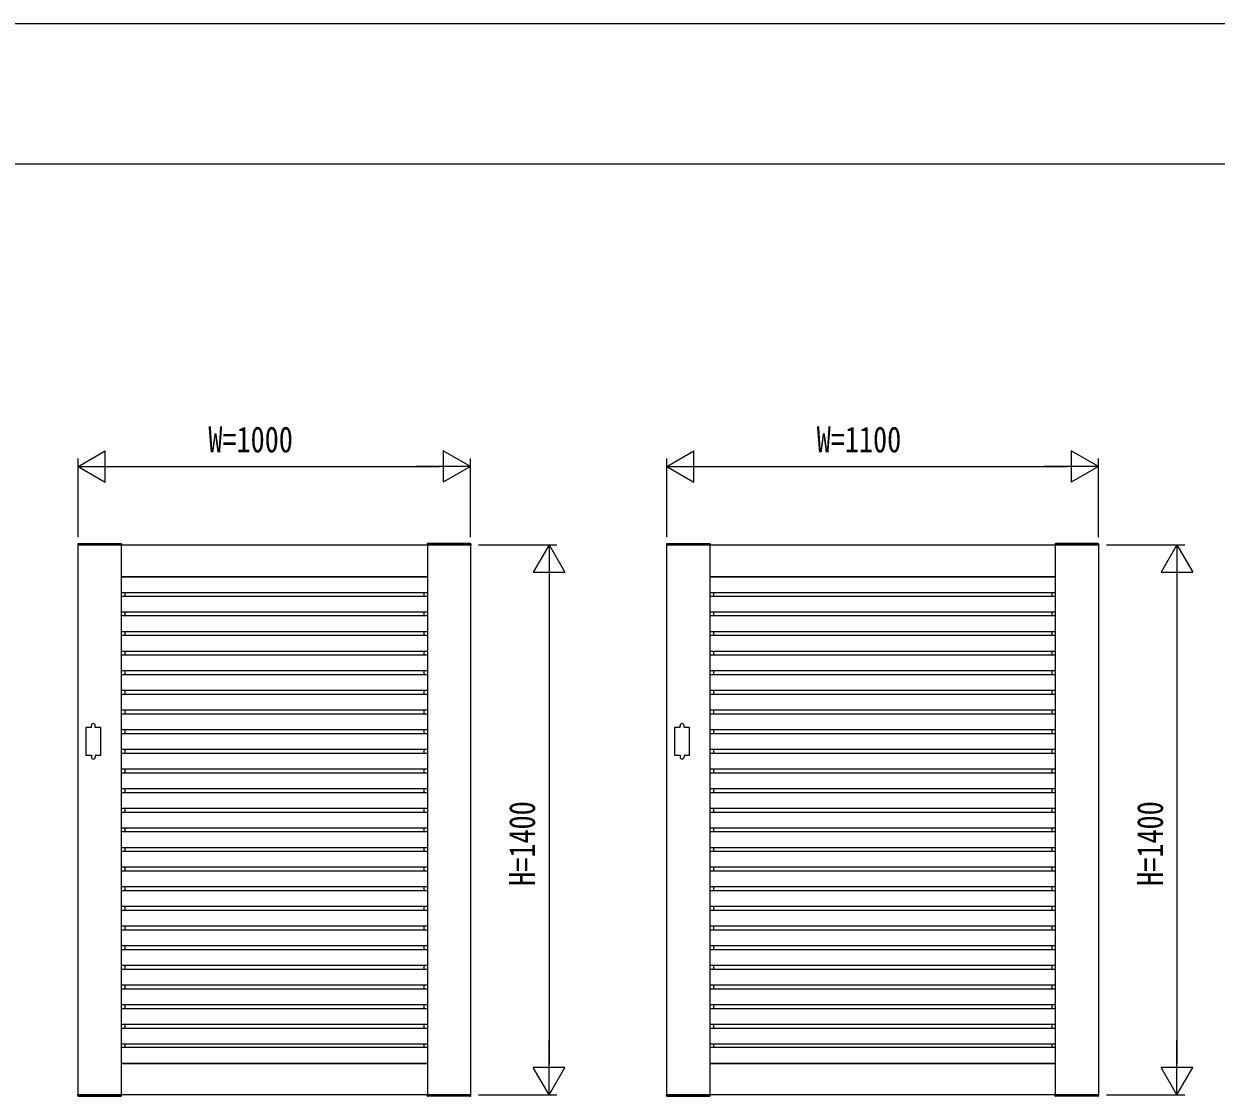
# Model space of a CAD drawing. Units: millimetres on the paper. Extents: x -297 to 297, y -210 to 210.
# Drawn here: x -1.9 to 150, y 73.5 to 210 of the extents above; entities that cross this region are included whole.
import ezdxf
from ezdxf.enums import TextEntityAlignment as Align

# ---------------------------------------------------------------- set-up
doc = ezdxf.new("R2010")
doc.units = ezdxf.units.MM
for name, color, linetype in [('0-2_YKK_A1', 4, 'Continuous'), ('0-3_YKK_D', 6, 'Continuous'), ('0-4_YKK_ZWAK', 7, 'Continuous')]:
    doc.layers.add(name, color=color, linetype=linetype)
doc.styles.add('ＭＳ ゴシック', font='')
doc.styles.get('ＭＳ ゴシック').set_extended_font_data('MS Gothic')

msp = doc.modelspace()

# ---------------------------------------------------------------- linework, layer by layer
at = {"layer": '0-2_YKK_A1'}
for p, q in [((4.983, 143.778), (4.976, 143.65)), ((4.976, 143.65), (10.526, 143.65)), ((5.033, 143.825), (10.47, 143.825)), ((10.501, 143.65), (10.501, 73.65)), ((10.52, 143.778), (10.526, 143.65)), ((49.483, 143.778), (49.476, 143.65)), ((55.026, 143.65), (49.476, 143.65)), ((49.501, 143.65), (49.501, 73.65)), ((54.97, 143.825), (49.533, 143.825)), ((55.02, 143.778), (55.026, 143.65)), ((79.983, 143.778), (79.976, 143.65)), ((79.976, 143.65), (85.526, 143.65)), ((80.033, 143.825), (85.47, 143.825)), ((85.501, 143.65), (85.501, 73.65)), ((85.52, 143.778), (85.526, 143.65)), ((129.483, 143.778), (129.476, 143.65)), ((135.026, 143.65), (129.476, 143.65)), ((129.501, 143.65), (129.501, 73.65)), ((134.97, 143.825), (129.533, 143.825)), ((135.02, 143.778), (135.026, 143.65)), ((10.501, 139.65), (49.501, 139.65)), ((10.501, 139.61), (49.501, 139.61)), ((10.941, 139.65), (10.941, 139.61)), ((49.061, 139.65), (49.061, 139.61)), ((85.501, 139.65), (129.501, 139.65)), ((85.501, 139.61), (129.501, 139.61)), ((85.941, 139.65), (85.941, 139.61)), ((129.061, 139.65), (129.061, 139.61)), ((10.501, 137.61), (49.501, 137.61)), ((10.501, 137.15), (49.501, 137.15)), ((10.941, 137.61), (10.941, 137.15)), ((49.061, 137.61), (49.061, 137.15)), ((85.501, 137.61), (129.501, 137.61)), ((85.501, 137.15), (129.501, 137.15)), ((85.941, 137.61), (85.941, 137.15)), ((129.061, 137.61), (129.061, 137.15)), ((10.501, 135.15), (49.501, 135.15)), ((10.501, 134.65), (49.501, 134.65)), ((10.941, 135.15), (10.941, 134.65)), ((49.061, 135.15), (49.061, 134.65)), ((85.501, 135.15), (129.501, 135.15)), ((85.501, 134.65), (129.501, 134.65)), ((85.941, 135.15), (85.941, 134.65)), ((129.061, 135.15), (129.061, 134.65)), ((10.501, 132.65), (49.501, 132.65)), ((10.501, 132.15), (49.501, 132.15)), ((10.941, 132.65), (10.941, 132.15)), ((49.061, 132.65), (49.061, 132.15)), ((85.501, 132.65), (129.501, 132.65)), ((85.501, 132.15), (129.501, 132.15)), ((85.941, 132.65), (85.941, 132.15)), ((129.061, 132.65), (129.061, 132.15)), ((10.501, 130.15), (49.501, 130.15)), ((10.501, 129.65), (49.501, 129.65)), ((10.941, 130.15), (10.941, 129.69)), ((49.061, 130.15), (49.061, 129.69)), ((85.501, 130.15), (129.501, 130.15)), ((85.501, 129.65), (129.501, 129.65)), ((85.941, 130.15), (85.941, 129.69)), ((129.061, 130.15), (129.061, 129.69)), ((10.501, 127.65), (49.501, 127.65)), ((10.941, 127.65), (10.941, 127.15)), ((49.061, 127.65), (49.061, 127.15)), ((85.501, 127.65), (129.501, 127.65)), ((85.941, 127.65), (85.941, 127.15)), ((129.061, 127.65), (129.061, 127.15)), ((10.501, 127.15), (49.501, 127.15)), ((85.501, 127.15), (129.501, 127.15)), ((10.501, 125.15), (49.501, 125.15)), ((10.501, 124.65), (49.501, 124.65)), ((10.941, 125.15), (10.941, 124.65)), ((49.061, 125.15), (49.061, 124.65)), ((85.501, 125.15), (129.501, 125.15)), ((85.501, 124.65), (129.501, 124.65)), ((85.941, 125.15), (85.941, 124.65)), ((129.061, 125.15), (129.061, 124.65)), ((10.501, 122.65), (49.501, 122.65)), ((10.501, 122.15), (49.501, 122.15)), ((10.941, 122.61), (10.941, 122.15)), ((49.061, 122.61), (49.061, 122.15)), ((85.501, 122.65), (129.501, 122.65)), ((85.501, 122.15), (129.501, 122.15)), ((85.941, 122.61), (85.941, 122.15)), ((129.061, 122.61), (129.061, 122.15)), ((6.701, 120.4), (6.701, 120.65)), ((7.201, 120.4), (7.201, 120.65)), ((10.501, 120.15), (49.501, 120.15)), ((10.941, 120.15), (10.941, 119.65)), ((49.061, 120.15), (49.061, 119.65)), ((81.701, 120.4), (81.701, 120.65)), ((82.201, 120.4), (82.201, 120.65)), ((85.501, 120.15), (129.501, 120.15)), ((85.941, 120.15), (85.941, 119.65)), ((129.061, 120.15), (129.061, 119.65)), ((10.501, 119.65), (49.501, 119.65)), ((85.501, 119.65), (129.501, 119.65)), ((10.501, 117.65), (49.501, 117.65)), ((10.501, 117.15), (49.501, 117.15)), ((10.941, 117.65), (10.941, 117.15)), ((49.061, 117.65), (49.061, 117.15)), ((85.501, 117.65), (129.501, 117.65)), ((85.501, 117.15), (129.501, 117.15)), ((85.941, 117.65), (85.941, 117.15)), ((129.061, 117.65), (129.061, 117.15)), ((6.701, 116.9), (6.701, 116.65)), ((7.201, 116.9), (7.201, 116.65)), ((81.701, 116.9), (81.701, 116.65)), ((82.201, 116.9), (82.201, 116.65)), ((10.501, 115.15), (49.501, 115.15)), ((10.501, 114.65), (49.501, 114.65)), ((10.941, 115.15), (10.941, 114.65)), ((49.061, 115.15), (49.061, 114.65)), ((85.501, 115.15), (129.501, 115.15)), ((85.501, 114.65), (129.501, 114.65)), ((85.941, 115.15), (85.941, 114.65)), ((129.061, 115.15), (129.061, 114.65)), ((10.501, 112.65), (49.501, 112.65)), ((10.941, 112.65), (10.941, 112.15)), ((49.061, 112.65), (49.061, 112.15)), ((85.501, 112.65), (129.501, 112.65)), ((85.941, 112.65), (85.941, 112.15)), ((129.061, 112.65), (129.061, 112.15)), ((10.501, 112.15), (49.501, 112.15)), ((85.501, 112.15), (129.501, 112.15)), ((10.501, 110.15), (49.501, 110.15)), ((10.501, 109.65), (49.501, 109.65)), ((10.941, 110.15), (10.941, 109.65)), ((49.061, 110.15), (49.061, 109.65)), ((85.501, 110.15), (129.501, 110.15)), ((85.501, 109.65), (129.501, 109.65)), ((85.941, 110.15), (85.941, 109.65)), ((129.061, 110.15), (129.061, 109.65)), ((10.501, 107.65), (49.501, 107.65)), ((10.501, 107.15), (49.501, 107.15)), ((10.941, 107.65), (10.941, 107.15)), ((49.061, 107.65), (49.061, 107.15)), ((85.501, 107.65), (129.501, 107.65)), ((85.501, 107.15), (129.501, 107.15)), ((85.941, 107.65), (85.941, 107.15)), ((129.061, 107.65), (129.061, 107.15)), ((10.501, 105.15), (49.501, 105.15)), ((10.941, 105.15), (10.941, 104.65)), ((49.061, 105.15), (49.061, 104.65)), ((85.501, 105.15), (129.501, 105.15)), ((85.941, 105.15), (85.941, 104.65)), ((129.061, 105.15), (129.061, 104.65)), ((10.501, 104.65), (49.501, 104.65)), ((85.501, 104.65), (129.501, 104.65)), ((10.501, 102.65), (49.501, 102.65)), ((10.501, 102.15), (49.501, 102.15)), ((10.941, 102.65), (10.941, 102.15)), ((49.061, 102.65), (49.061, 102.15)), ((85.501, 102.65), (129.501, 102.65)), ((85.501, 102.15), (129.501, 102.15)), ((85.941, 102.65), (85.941, 102.15)), ((129.061, 102.65), (129.061, 102.15)), ((10.501, 100.15), (49.501, 100.15)), ((10.501, 99.65), (49.501, 99.65)), ((10.941, 100.15), (10.941, 99.65)), ((49.061, 100.15), (49.061, 99.65)), ((85.501, 100.15), (129.501, 100.15)), ((85.501, 99.65), (129.501, 99.65)), ((85.941, 100.15), (85.941, 99.65)), ((129.061, 100.15), (129.061, 99.65)), ((10.501, 97.65), (49.501, 97.65)), ((10.941, 97.65), (10.941, 97.15)), ((49.061, 97.65), (49.061, 97.15)), ((85.501, 97.65), (129.501, 97.65)), ((85.941, 97.65), (85.941, 97.15)), ((129.061, 97.65), (129.061, 97.15)), ((10.501, 97.15), (49.501, 97.15)), ((85.501, 97.15), (129.501, 97.15)), ((10.501, 95.15), (49.501, 95.15)), ((10.501, 94.65), (49.501, 94.65)), ((10.941, 95.15), (10.941, 94.65)), ((49.061, 95.15), (49.061, 94.65)), ((85.501, 95.15), (129.501, 95.15)), ((85.501, 94.65), (129.501, 94.65)), ((85.941, 95.15), (85.941, 94.65)), ((129.061, 95.15), (129.061, 94.65)), ((10.501, 92.65), (49.501, 92.65)), ((10.501, 92.15), (49.501, 92.15)), ((10.941, 92.65), (10.941, 92.15)), ((49.061, 92.65), (49.061, 92.15)), ((85.501, 92.65), (129.501, 92.65)), ((85.501, 92.15), (129.501, 92.15)), ((85.941, 92.65), (85.941, 92.15)), ((129.061, 92.65), (129.061, 92.15)), ((10.501, 90.15), (49.501, 90.15)), ((10.501, 89.65), (49.501, 89.65)), ((10.941, 90.15), (10.941, 89.65)), ((49.061, 90.15), (49.061, 89.65)), ((85.501, 90.15), (129.501, 90.15)), ((85.501, 89.65), (129.501, 89.65)), ((85.941, 90.15), (85.941, 89.65)), ((129.061, 90.15), (129.061, 89.65)), ((10.501, 87.65), (49.501, 87.65)), ((10.501, 87.15), (49.501, 87.15)), ((10.941, 87.65), (10.941, 87.15)), ((49.061, 87.65), (49.061, 87.15)), ((85.501, 87.65), (129.501, 87.65)), ((85.501, 87.15), (129.501, 87.15)), ((85.941, 87.65), (85.941, 87.15)), ((129.061, 87.65), (129.061, 87.15)), ((10.501, 85.15), (49.501, 85.15)), ((10.941, 85.15), (10.941, 84.65)), ((49.061, 85.15), (49.061, 84.65)), ((85.501, 85.15), (129.501, 85.15)), ((85.941, 85.15), (85.941, 84.65)), ((129.061, 85.15), (129.061, 84.65)), ((10.501, 84.65), (49.501, 84.65)), ((85.501, 84.65), (129.501, 84.65)), ((10.501, 82.65), (49.501, 82.65)), ((10.501, 82.15), (49.501, 82.15)), ((10.941, 82.65), (10.941, 82.15)), ((49.061, 82.65), (49.061, 82.15)), ((85.501, 82.65), (129.501, 82.65)), ((85.501, 82.15), (129.501, 82.15)), ((85.941, 82.65), (85.941, 82.15)), ((129.061, 82.65), (129.061, 82.15)), ((10.501, 80.15), (49.501, 80.15)), ((10.501, 79.69), (49.501, 79.69)), ((10.941, 80.15), (10.941, 79.69)), ((49.061, 80.15), (49.061, 79.69)), ((85.501, 80.15), (129.501, 80.15)), ((85.501, 79.69), (129.501, 79.69)), ((85.941, 80.15), (85.941, 79.69)), ((129.061, 80.15), (129.061, 79.69)), ((10.501, 77.69), (49.501, 77.69)), ((10.501, 77.65), (49.501, 77.65)), ((10.941, 77.69), (10.941, 77.65)), ((49.061, 77.69), (49.061, 77.65)), ((85.501, 77.69), (129.501, 77.69)), ((85.501, 77.65), (129.501, 77.65)), ((85.941, 77.69), (85.941, 77.65)), ((129.061, 77.69), (129.061, 77.65)), ((4.976, 73.65), (10.526, 73.65)), ((4.983, 73.522), (4.976, 73.65)), ((5.033, 73.475), (10.47, 73.475)), ((10.52, 73.522), (10.526, 73.65)), ((55.026, 73.65), (49.476, 73.65)), ((49.483, 73.522), (49.476, 73.65)), ((54.97, 73.475), (49.533, 73.475)), ((55.02, 73.522), (55.026, 73.65)), ((79.976, 73.65), (85.526, 73.65)), ((79.983, 73.522), (79.976, 73.65)), ((80.033, 73.475), (85.47, 73.475)), ((85.52, 73.522), (85.526, 73.65)), ((135.026, 73.65), (129.476, 73.65)), ((129.483, 73.522), (129.476, 73.65)), ((134.97, 73.475), (129.533, 73.475)), ((135.02, 73.522), (135.026, 73.65))]:
    msp.add_line(p, q, dxfattribs=at)
for points in [[(5.001, 143.65), (55.001, 143.65), (55.001, 73.65), (5.001, 73.65)], [(80.001, 143.65), (135.001, 143.65), (135.001, 73.65), (80.001, 73.65)]]:
    msp.add_lwpolyline(points, close=True, dxfattribs=at)
for points in [[(6.701, 120.4), (6.001, 120.4), (6.001, 116.9), (6.701, 116.9)], [(7.201, 116.9), (7.901, 116.9), (7.901, 120.4), (7.201, 120.4)], [(81.701, 120.4), (81.001, 120.4), (81.001, 116.9), (81.701, 116.9)], [(82.201, 116.9), (82.901, 116.9), (82.901, 120.4), (82.201, 120.4)]]:
    msp.add_lwpolyline(points, dxfattribs=at)
for centre, radius, start, end in [((5.033, 143.775), 0.05, 90, 177), ((10.47, 143.775), 0.05, 3, 90), ((49.533, 143.775), 0.05, 90, 177), ((54.97, 143.775), 0.05, 3, 90), ((80.033, 143.775), 0.05, 90, 177), ((85.47, 143.775), 0.05, 3, 90), ((129.533, 143.775), 0.05, 90, 177), ((134.97, 143.775), 0.05, 3, 90), ((6.951, 120.65), 0.25, 0, 180), ((81.951, 120.65), 0.25, 0, 180), ((6.951, 116.65), 0.25, 180, 0), ((81.951, 116.65), 0.25, 180, 0), ((5.033, 73.525), 0.05, 183, 270), ((10.47, 73.525), 0.05, 270, 357), ((49.533, 73.525), 0.05, 183, 270), ((54.97, 73.525), 0.05, 270, 357), ((80.033, 73.525), 0.05, 183, 270), ((85.47, 73.525), 0.05, 270, 357), ((129.533, 73.525), 0.05, 183, 270), ((134.97, 73.525), 0.05, 270, 357)]:
    msp.add_arc(centre, radius, start, end, dxfattribs=at)
at = {"layer": '0-3_YKK_D'}
for p, q in [((5.001, 153.65), (8.465, 155.65)), ((8.465, 151.65), (8.465, 155.65)), ((55.001, 153.65), (51.537, 155.65)), ((51.537, 155.65), (51.537, 151.65)), ((80.001, 153.65), (83.465, 155.65)), ((83.465, 151.65), (83.465, 155.65)), ((135.001, 153.65), (131.537, 155.65)), ((131.537, 155.65), (131.537, 151.65)), ((5.001, 144.65), (5.001, 154.65)), ((5.001, 153.65), (8.465, 151.65)), ((5.001, 153.65), (11.93, 153.65)), ((9.001, 153.65), (51.001, 153.65)), ((55.001, 153.65), (48.073, 153.65)), ((55.001, 153.65), (51.537, 151.65)), ((55.001, 144.65), (55.001, 154.65)), ((80.001, 144.65), (80.001, 154.65)), ((80.001, 153.65), (83.465, 151.65)), ((80.001, 153.65), (86.93, 153.65)), ((84.001, 153.65), (131.001, 153.65)), ((135.001, 153.65), (128.073, 153.65)), ((135.001, 153.65), (131.537, 151.65)), ((135.001, 144.65), (135.001, 154.65)), ((56.001, 143.65), (66.001, 143.65)), ((65.001, 143.65), (63.001, 140.186)), ((65.001, 143.65), (67.001, 140.186)), ((65.001, 143.65), (65.001, 136.722)), ((136.001, 143.65), (146.001, 143.65)), ((145.001, 143.65), (143.001, 140.186)), ((145.001, 143.65), (147.001, 140.186)), ((145.001, 143.65), (145.001, 136.722)), ((63.001, 140.186), (67.001, 140.186)), ((143.001, 140.186), (147.001, 140.186)), ((65.001, 139.65), (65.001, 77.65)), ((145.001, 139.65), (145.001, 77.65)), ((65.001, 73.65), (65.001, 80.578)), ((145.001, 73.65), (145.001, 80.578)), ((65.001, 73.65), (63.001, 77.114)), ((67.001, 77.114), (63.001, 77.114)), ((65.001, 73.65), (67.001, 77.114)), ((145.001, 73.65), (143.001, 77.114)), ((147.001, 77.114), (143.001, 77.114)), ((145.001, 73.65), (147.001, 77.114)), ((56.001, 73.65), (66.001, 73.65)), ((136.001, 73.65), (146.001, 73.65))]:
    msp.add_line(p, q, dxfattribs=at)
at = {"layer": '0-4_YKK_ZWAK'}
msp.add_line((270.001, 192.15), (-275.999, 192.15), dxfattribs=at)
msp.add_lwpolyline([(-297, -210), (297, -210), (297, 210), (-297, 210)], close=True, dxfattribs=at)

# ---------------------------------------------------------------- texts
at = {"layer": '0-3_YKK_D', "style": 'ＭＳ ゴシック', "width": 0.8}
for s, p in [('W=1000', (21.601, 154.45)), ('W=1100', (99.101, 154.45))]:
    msp.add_text(s, height=3.299, dxfattribs=at).set_placement(p, align=Align.BOTTOM_LEFT)
for p in [(64.201, 100.25), (144.201, 100.25)]:
    msp.add_text('H=1400', height=3.299, rotation=90, dxfattribs=at).set_placement(p, align=Align.BOTTOM_LEFT)

doc.saveas('drawing.dxf')
